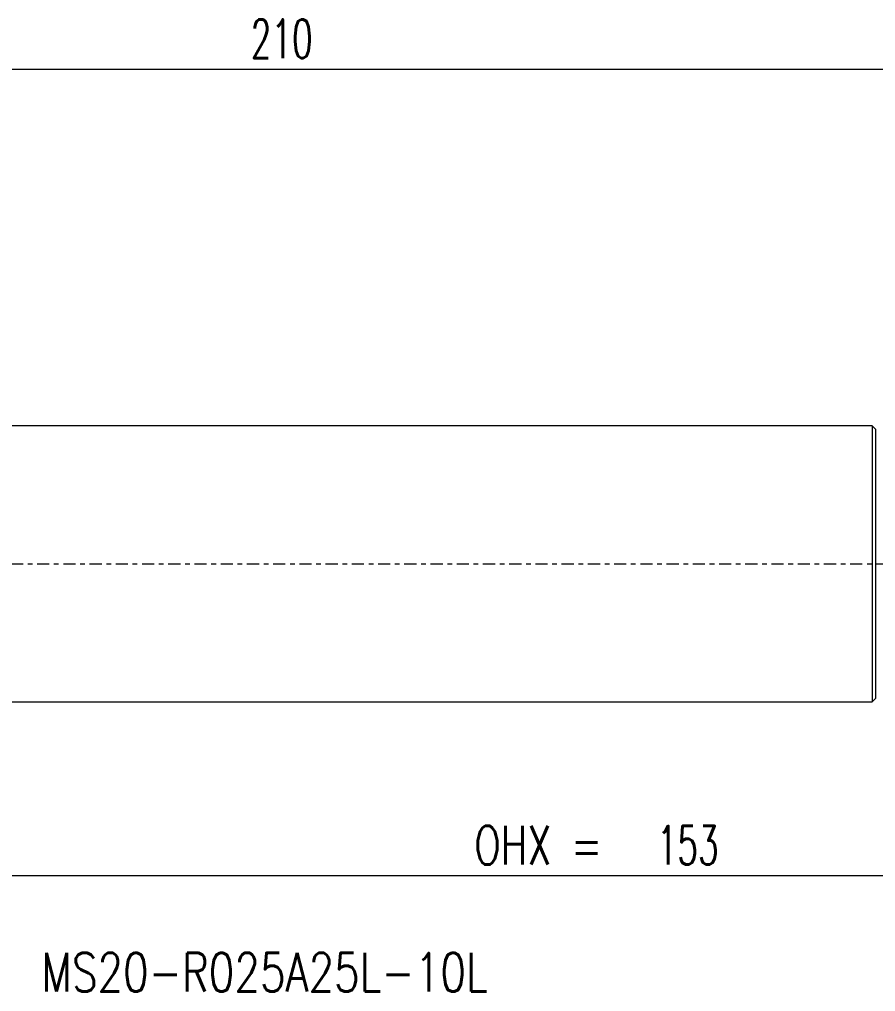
# Model space of a CAD drawing. Header units: millimetres. Extents: x -22 to 222, y -39 to 49.
# Drawn here: x 81.3 to 158.8, y -38.7 to 49.3 of the extents above; entities that cross this region are included whole.
import ezdxf

# ---------------------------------------------------------------- set-up
doc = ezdxf.new("R2010")
doc.units = ezdxf.units.MM
doc.linetypes.add('CENTER', pattern=[47.5, 22, -8.5, 8.5, -8.5])
for name, color, linetype in [('1', 4, 'Continuous'), ('SK2', 7, 'Continuous'), ('SK4', 2, 'CENTER'), ('SK6', 5, 'Continuous')]:
    doc.layers.add(name, color=color, linetype=linetype)
doc.styles.add('iso_b_vert', font='simplex.shx')
doc.dimstyles.get("Standard").update_dxf_attribs({"dimtxt": 0.18, "dimasz": 0.18, "dimexe": 0.18, "dimexo": 0.0625, "dimgap": 0.09, "dimtad": 1, "dimzin": 0, "dimdsep": 52, "dimtxsty": 'Standard', "dimcen": 0.09, "dimadec": 0, "dimazin": 0, "dimtfac": 1, "dimtdec": 4, "dimtofl": 0, "dimtmove": 0, "dimatfit": 3, "dimfxl": 1, "dimtolj": 1, "dimtzin": 0, "dimarcsym": 0})

# ---------------------------------------------------------------- blocks, each defined once
blk = doc.blocks.new('_U2')
at = {"layer": 'SK2', "lineweight": 13}
for p, q in [((57, -14.08425), (57, -30.25)), ((210, -14.0875), (210, -30.25)), ((210, -28.25), (57, -28.25))]:
    blk.add_line(p, q, dxfattribs=at)
at = {"layer": 'SK2', "lineweight": 18}
for points in [[(57, -28.25), (60.499998, -27.789216), (60.500002, -28.710784)], [(210, -28.25), (206.500002, -28.710784), (206.499998, -27.789216)]]:
    blk.add_solid(points, dxfattribs=at)
at = {"layer": 'SK2', "lineweight": 18, "char_height": 3.5, "attachment_point": 7, "line_spacing_factor": 1.084337, "style": 'iso_b_vert'}
for s, insert in [('\\W0.7298;OHX =', (122.454201, -27.217366)), ('\\W0.6217;153', (138.995267, -27.217366))]:
    blk.add_mtext(s, dxfattribs=dict(at, insert=insert))

msp = doc.modelspace()

# ---------------------------------------------------------------- linework, layer by layer
at = {"layer": '1', "lineweight": 18}
for p, q in [((158.5, 12.497), (57, 12.497)), ((158.5, 12.497), (158.5, -12.497)), ((158.8, 12.197), (158.5, 12.497)), ((158.8, 12.197), (158.8, -12.197)), ((158.5, -12.497), (158.8, -12.197)), ((57, -12.497), (158.5, -12.497))]:
    msp.add_line(p, q, dxfattribs=at)
at = {"layer": 'SK2', "lineweight": 18}
msp.add_line((210, 44.75), (0, 44.75), dxfattribs=at)
at = {"layer": 'SK4', "lineweight": 18, "ltscale": 0.05}
msp.add_line((-5, 0), (215, 0), dxfattribs=at)

# ---------------------------------------------------------------- texts
at = {"layer": 'SK2', "lineweight": 18, "insert": (102.225, 45.783), "char_height": 3.5, "attachment_point": 7, "line_spacing_factor": 1.084337, "style": 'iso_b_vert'}
msp.add_mtext('\\W0.6217;210', dxfattribs=at)
at = {"layer": 'SK6', "lineweight": 18, "insert": (83.248, -38.717), "char_height": 3.5, "attachment_point": 7, "line_spacing_factor": 1.084337, "style": 'iso_b_vert'}
msp.add_mtext('\\W0.7722;MS20-R025A25L-10L', dxfattribs=at)

# ---------------------------------------------------------------- dimensions: what is measured, and where the dimension line sits
at = {"layer": 'SK2', "lineweight": 18}
dim = msp.add_linear_dim(base=(57, -28.25), p1=(210, -12.5), p2=(57, -12.497), dimstyle='Standard', override={"dimtxt": 3.5, "dimasz": 3.5, "dimexe": 2, "dimexo": 1.5875, "dimgap": 1.75, "dimtad": 1, "dimtih": 1, "dimtoh": 0, "dimdec": 2, "dimlfac": 1, "dimzin": 8, "dimdsep": 46, "dimlunit": 2, "dimpost": '<>', "dimtxsty": 'iso_b_vert', "dimsah": 1, "dimse1": 0, "dimse2": 0, "dimsd1": 0, "dimsd2": 0, "dimclrd": 2, "dimclre": 2, "dimclrt": 2, "dimtol": 0, "dimtm": -0.1, "dimtfac": 1, "dimtdec": 2, "dimtofl": 1, "dimtmove": 0, "dimtzin": 8, "dimlwd": 13, "dimlwe": 13}, dxfattribs=at)
dim.commit()
dim.dimension.update_dxf_attribs({"geometry": '_U2', "text_midpoint": (133.5, -28.25)})

doc.saveas('drawing.dxf')
